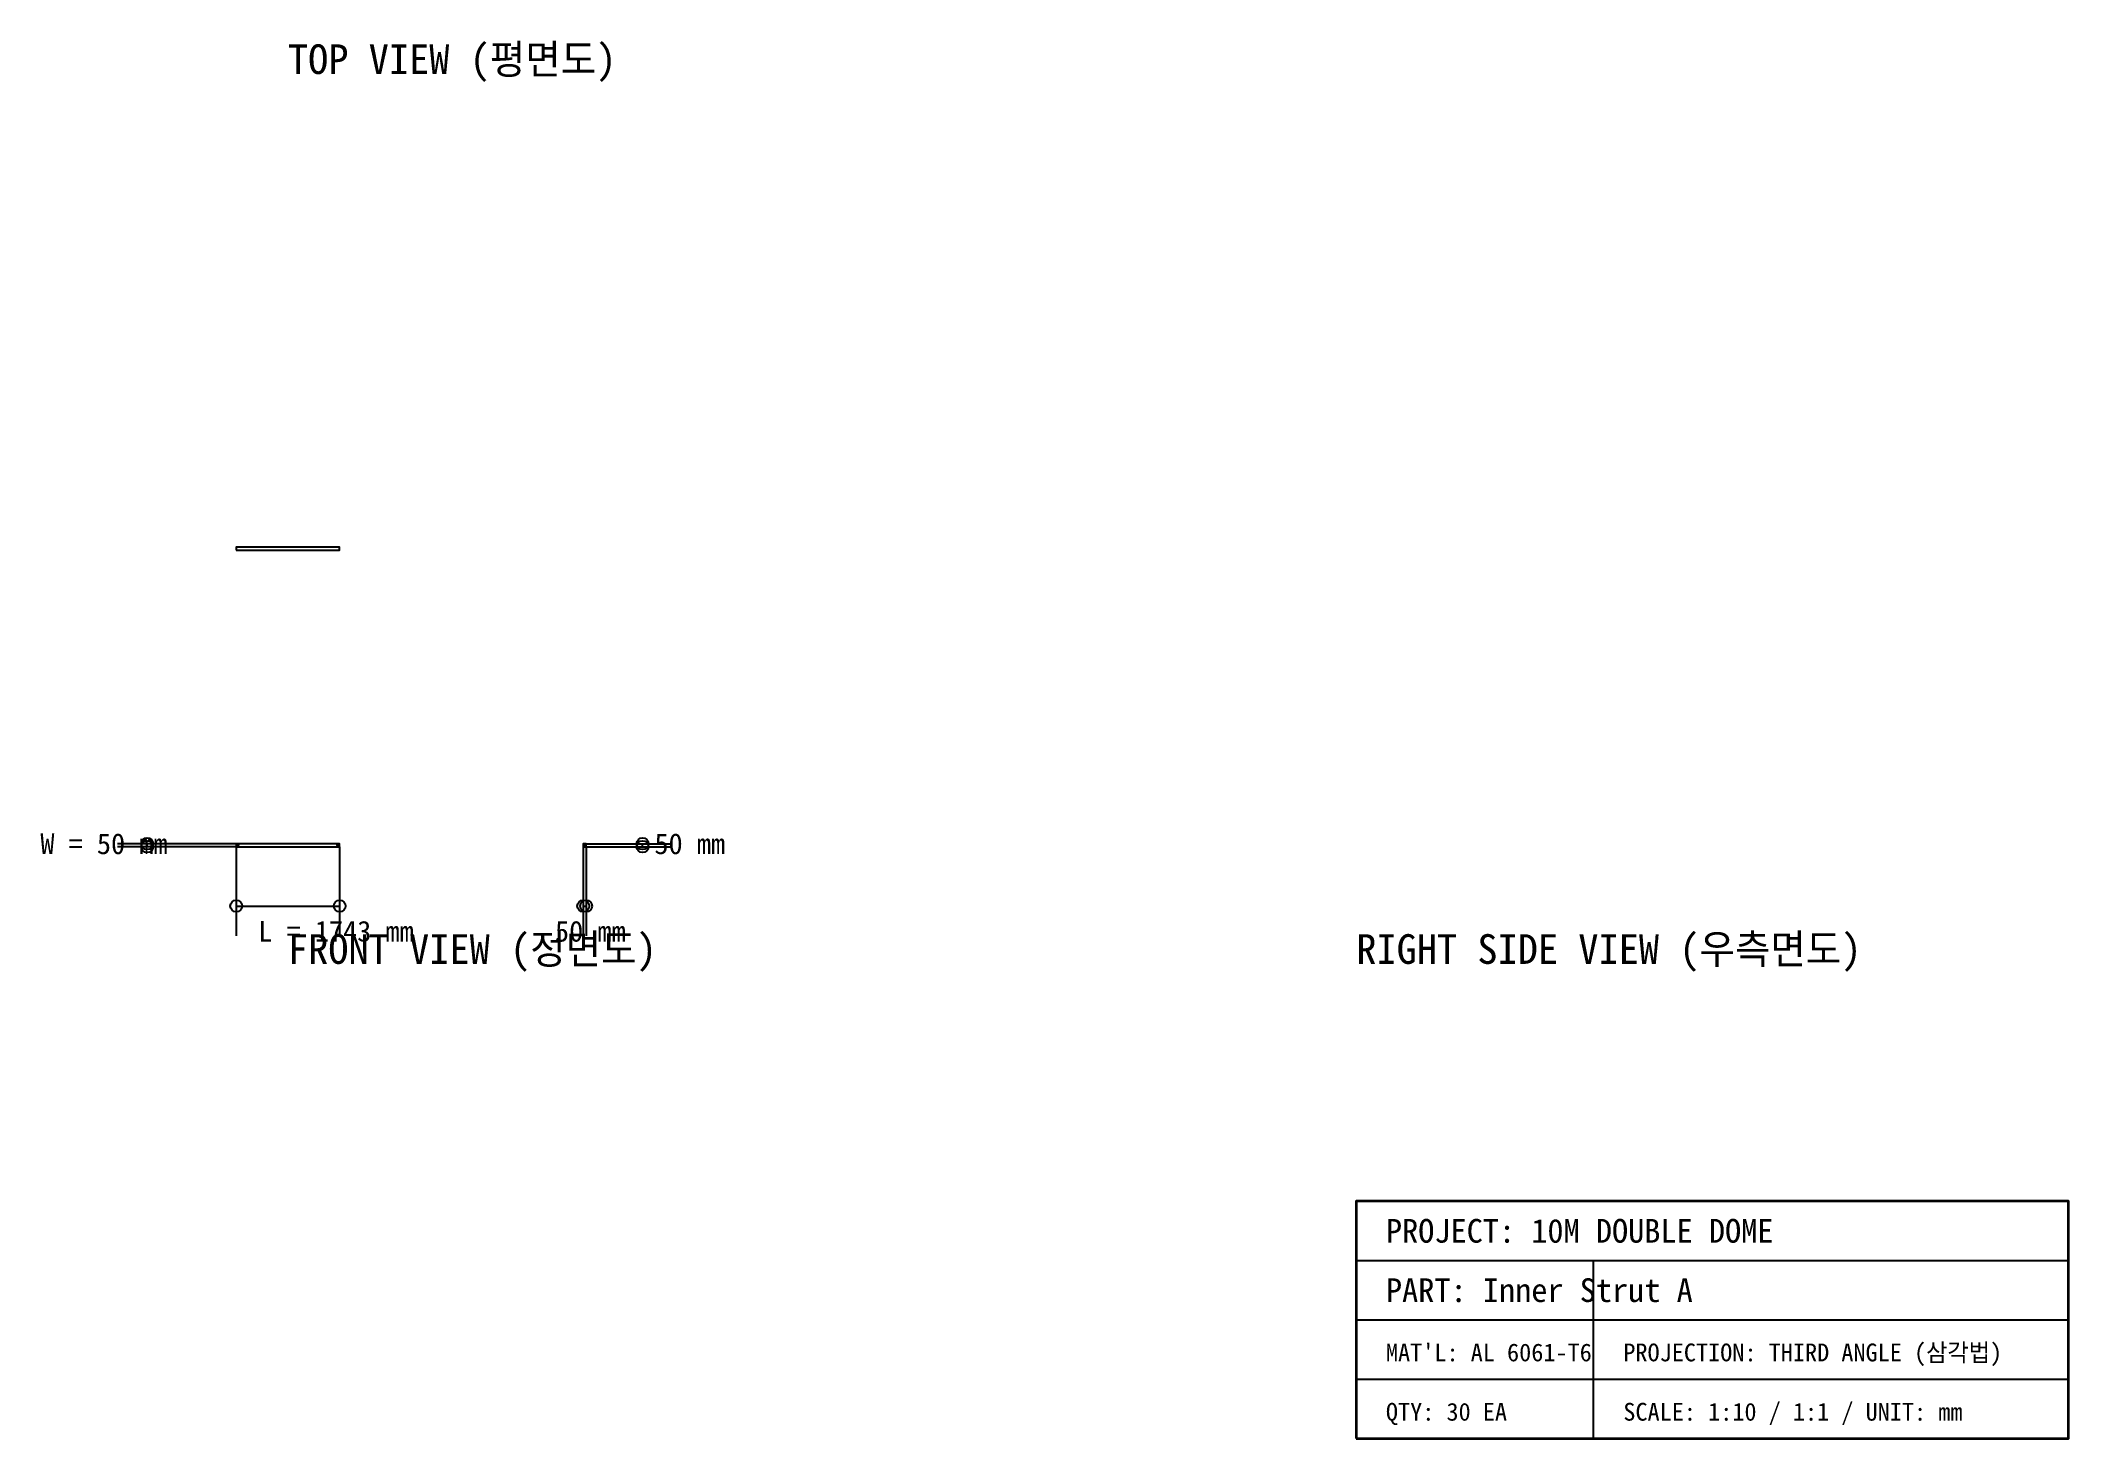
# Model space of a CAD drawing. Header units: metres. Extents: x -417 to 3000, y -1000 to 1356.
import ezdxf

# ---------------------------------------------------------------- set-up
doc = ezdxf.new("R2010")
doc.units = ezdxf.units.M

msp = doc.modelspace()

# ---------------------------------------------------------------- linework, layer by layer
at = {"color": 9}
for p, q in [((-87.15, 2.5), (-287.15, 2.5)), ((497.5, 2.5), (647.5, 2.5)), ((-87.15, -2.5), (-287.15, -2.5)), ((-87.15, -2.5), (-87.15, -152.5)), ((87.15, -2.5), (87.15, -152.5)), ((497.5, -2.5), (647.5, -2.5)), ((497.5, -2.5), (497.5, -152.5)), ((502.5, -2.5), (502.5, -152.5))]:
    msp.add_line(p, q, dxfattribs=at)
at = {"color": 1}
for p, q in [((-237.15, -2.5), (-237.15, 2.5)), ((597.5, -2.5), (597.5, 2.5)), ((-87.15, -102.5), (87.15, -102.5)), ((497.5, -102.5), (502.5, -102.5))]:
    msp.add_line(p, q, dxfattribs=at)
at = {"color": 7}
for p, q in [((1800, -700), (3000, -700)), ((2200, -1000), (2200, -700)), ((1800, -800), (3000, -800)), ((1800, -900), (3000, -900))]:
    msp.add_line(p, q, dxfattribs=at)
at = {"color": 3}
for points in [[(-87.15, 497.5), (87.15, 497.5), (87.15, 502.5), (-87.15, 502.5), (-87.15, 497.5)], [(-87.15, -2.5), (87.15, -2.5), (87.15, 2.5), (-87.15, 2.5), (-87.15, -2.5)], [(497.5, -2.5), (502.5, -2.5), (502.5, 2.5), (497.5, 2.5), (497.5, -2.5)]]:
    msp.add_lwpolyline(points, dxfattribs=at)
at = {"color": 8}
msp.add_lwpolyline([(497.8, -2.2), (502.2, -2.2), (502.2, 2.2), (497.8, 2.2), (497.8, -2.2)], dxfattribs=at)
at = {"color": 7, "lineweight": 35}
msp.add_lwpolyline([(1800, -1000), (3000, -1000), (3000, -600), (1800, -600), (1800, -1000)], dxfattribs=at)
at = {"color": 1}
for centre, radius in [((-237.15, 2.5), 10), ((-237.15, -2.5), 10), ((-83.65, 0), 0.825), ((83.65, 0), 0.825), ((597.5, 2.5), 10), ((597.5, -2.5), 10), ((-87.15, -102.5), 10), ((87.15, -102.5), 10), ((497.5, -102.5), 10), ((502.5, -102.5), 10)]:
    msp.add_circle(centre, radius, dxfattribs=at)

# ---------------------------------------------------------------- texts
at = {"color": 4}
for s, p in [('TOP VIEW (평면도)', (0, 1300)), ('FRONT VIEW (정면도)', (0, -200)), ('RIGHT SIDE VIEW (우측면도)', (1800, -200))]:
    msp.add_text(s, height=50, dxfattribs=at).set_placement(p)
at = {"color": 2}
for s, p in [('W = 50 mm', (-417.15, -15)), ('50 mm', (617.5, -15)), ('L = 1743 mm', (-50, -162.5)), ('50 mm', (450, -162.5))]:
    msp.add_text(s, height=35, dxfattribs=at).set_placement(p)
at = {"color": 7}
for s, height, p in [('PROJECT: 10M DOUBLE DOME', 40, (1850, -670)), ("MAT'L: AL 6061-T6", 30, (1850, -870)), ('PROJECTION: THIRD ANGLE (삼각법)', 30, (2250, -870)), ('QTY: 30 EA', 30, (1850, -970)), ('SCALE: 1:10 / 1:1 / UNIT: mm', 30, (2250, -970))]:
    msp.add_text(s, height=height, dxfattribs=at).set_placement(p)
at = {"color": 3}
msp.add_text('PART: Inner Strut A', height=40, dxfattribs=at).set_placement((1850, -770))

doc.saveas('drawing.dxf')
